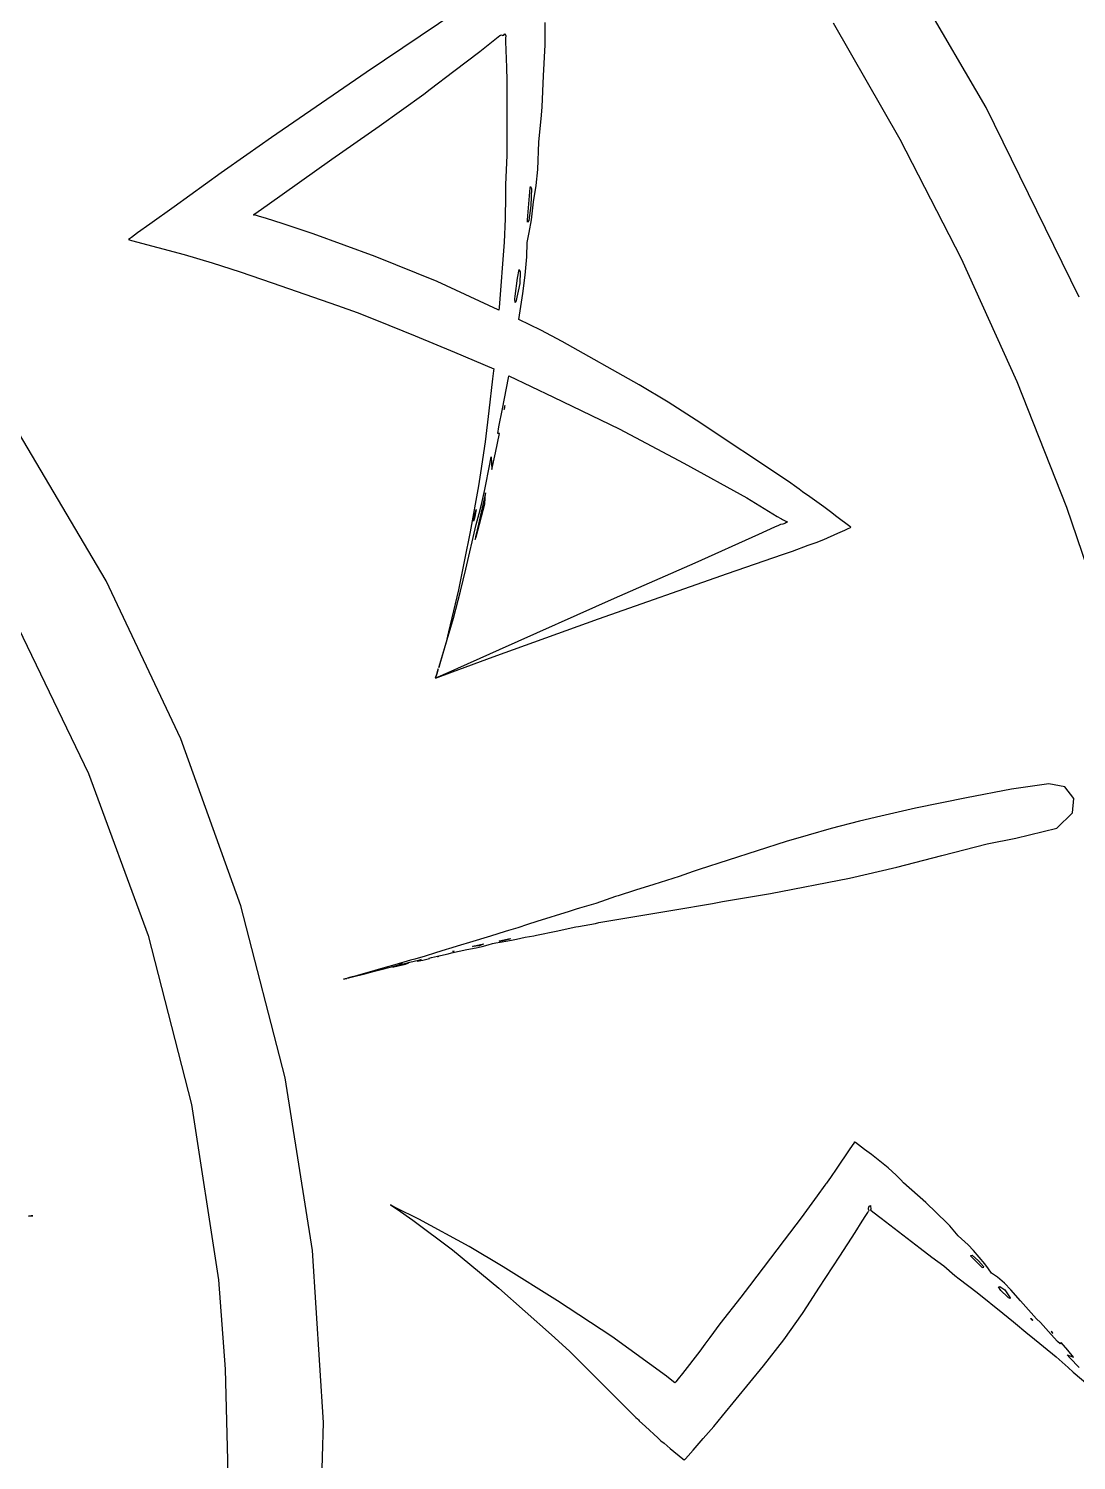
# Model space of a CAD drawing. Extents: x 0 to 792, y 0 to 189.
# Drawn here: x 447.43 to 481.95, y 94.32 to 141.48 of the extents above; entities that cross this region are included whole.
import ezdxf

# ---------------------------------------------------------------- set-up
doc = ezdxf.new("R2010")
doc.units = 0

msp = doc.modelspace()

# ---------------------------------------------------------------- linework, layer by layer
at = {"layer": 'Layer 1'}
for p, q in [((478.982433, 138.878072), (475.505401, 144.829378)), ((461.543017, 142.040049), (458.555047, 140.036629)), ((464.447202, 141.270955), (464.449158, 141.683329)), ((473.939309, 141.666723), (476.141784, 137.840709)), ((462.299093, 140.725195), (462.953114, 141.247523)), ((462.953114, 141.247523), (462.962839, 141.254296)), ((462.962839, 141.254296), (462.966226, 141.256272)), ((462.966226, 141.256272), (462.973172, 141.260062)), ((462.973172, 141.260062), (462.987348, 141.266327)), ((462.987348, 141.266327), (463.015271, 141.272344)), ((463.015271, 141.272344), (463.056873, 141.247946)), ((463.056873, 141.247946), (463.082321, 141.256766)), ((463.082321, 141.256766), (463.113233, 141.289489)), ((463.113233, 141.289489), (463.130129, 141.30787)), ((463.130129, 141.30787), (463.13598, 141.297897)), ((463.13598, 141.297897), (463.146921, 141.266006)), ((463.139112, 141.13256), (463.13868, 141.127943)), ((463.13868, 141.127943), (463.139691, 141.101154)), ((463.14111, 141.146736), (463.139112, 141.13256)), ((463.139691, 141.101154), (463.141666, 141.047498)), ((463.14509, 141.17443), (463.14111, 141.146736)), ((463.141666, 141.047498), (463.172307, 140.192501)), ((463.153229, 141.22702), (463.14509, 141.17443)), ((463.146921, 141.266006), (463.152382, 141.24853)), ((463.152382, 141.24853), (463.155103, 141.239384)), ((463.155103, 141.239384), (463.153229, 141.22702)), ((464.446872, 140.941009), (464.447202, 141.270955)), ((461.441872, 140.076262), (462.299093, 140.725195)), ((464.400178, 139.921409), (464.446872, 140.941009)), ((460.657535, 139.479173), (461.441872, 140.076262)), ((463.172307, 140.192501), (463.185741, 139.767517)), ((458.555047, 140.036629), (455.433487, 137.890769)), ((463.185741, 139.767517), (463.184959, 139.335362)), ((464.354845, 138.898849), (464.400178, 139.921409)), ((458.976558, 138.26753), (460.446568, 139.31523)), ((460.446568, 139.31523), (460.657535, 139.479173)), ((463.184959, 139.335362), (463.183991, 138.314692)), ((464.332301, 138.624371), (464.354845, 138.898849)), ((482.04392, 132.627448), (478.982433, 138.878072)), ((457.424533, 137.176086), (458.976558, 138.26753)), ((463.183991, 138.314692), (463.182673, 137.309432)), ((464.241487, 137.74094), (464.332301, 138.624371)), ((455.433487, 137.890769), (454.62, 137.321)), ((464.206458, 136.838394), (464.241487, 137.74094)), ((476.141784, 137.840709), (478.161955, 133.901809)), ((454.62, 137.321), (453.775947, 136.724735)), ((463.182673, 137.309432), (463.141376, 136.330139)), ((455.288753, 135.661766), (457.424533, 137.176086)), ((464.157992, 136.314418), (464.206458, 136.838394)), ((453.775947, 136.724735), (452.219777, 135.603745)), ((463.141376, 136.330139), (463.14012, 135.970436)), ((464.068395, 135.773873), (464.157992, 136.314418)), ((463.14012, 135.970436), (463.136967, 135.210807)), ((463.86286, 135.17379), (463.954066, 136.2313)), ((463.954066, 136.2313), (463.971992, 136.278366)), ((463.971992, 136.278366), (464.003088, 136.208468)), ((464.003088, 136.208468), (463.978379, 135.651362)), ((452.219777, 135.603745), (451.420584, 135.033115)), ((454.854949, 135.350613), (454.994909, 135.451417)), ((454.994909, 135.451417), (455.288753, 135.661766)), ((463.978379, 135.651362), (463.907824, 135.152854)), ((463.999716, 135.182638), (464.068395, 135.773873)), ((451.420584, 135.033115), (451.018595, 134.746027)), ((454.841679, 135.33767), (454.850211, 135.346738)), ((454.852251, 135.332725), (454.841679, 135.33767)), ((454.850211, 135.346738), (454.854949, 135.350613)), ((454.85627, 135.329339), (454.852251, 135.332725)), ((454.85798, 135.328842), (454.85627, 135.329339)), ((454.861607, 135.331811), (454.85798, 135.328842)), ((454.868304, 135.338158), (454.861607, 135.331811)), ((454.869086, 135.338898), (454.868304, 135.338158)), ((454.869478, 135.339394), (454.869086, 135.338898)), ((454.869684, 135.339558), (454.869478, 135.339394)), ((454.876093, 135.337828), (454.869684, 135.339558)), ((455.005294, 135.299163), (454.876093, 135.337828)), ((455.26384, 135.220613), (455.005294, 135.299163)), ((455.782685, 135.061203), (455.26384, 135.220613)), ((456.802095, 134.716006), (455.782685, 135.061203)), ((463.136967, 135.210807), (463.096415, 134.447055)), ((463.863, 135.174), (463.86286, 135.17379)), ((463.869086, 135.106288), (463.863, 135.174)), ((463.907824, 135.152854), (463.869086, 135.106288)), ((463.92541, 134.762353), (463.999716, 135.182638)), ((450.817004, 134.60195), (450.716033, 134.529828)), ((450.716033, 134.529828), (450.819704, 134.501555)), ((451.018595, 134.746027), (450.817004, 134.60195)), ((450.819704, 134.501555), (452.551334, 134.037503)), ((458.843665, 133.967587), (456.802095, 134.716006)), ((463.096415, 134.447055), (462.931233, 132.289825)), ((463.848485, 133.955988), (463.85477, 134.428944)), ((463.85477, 134.428944), (463.92541, 134.762353)), ((452.551334, 134.037503), (453.475651, 133.762943)), ((460.893375, 133.146304), (458.843665, 133.967587)), ((463.792272, 133.351319), (463.848485, 133.955988)), ((453.475651, 133.762943), (454.396174, 133.469675)), ((454.396174, 133.469675), (455.450304, 133.104531)), ((463.538025, 133.262184), (463.596163, 133.54037)), ((463.596163, 133.54037), (463.623055, 133.469978)), ((463.623055, 133.469978), (463.61609, 133.086371)), ((478.161955, 133.901809), (479.994037, 129.85581)), ((455.450304, 133.104531), (457.601334, 132.356112)), ((462.906115, 132.21119), (460.893375, 133.146304)), ((463.463078, 132.6693), (463.538025, 133.262184)), ((463.61609, 133.086371), (463.480231, 132.475437)), ((463.711167, 132.747307), (463.792272, 133.351319)), ((463.452929, 132.571957), (463.463, 132.669)), ((463.461585, 132.453424), (463.452929, 132.571957)), ((463.463, 132.669), (463.463078, 132.6693)), ((463.579039, 131.890662), (463.711167, 132.747307)), ((457.601334, 132.356112), (458.253131, 132.122768)), ((458.253131, 132.122768), (458.887391, 131.872113)), ((462.924062, 132.2027), (462.906115, 132.21119)), ((462.931233, 132.289825), (462.924062, 132.2027)), ((463.480231, 132.475437), (463.461585, 132.453424)), ((458.887391, 131.872113), (460.167311, 131.35745)), ((464.30477, 131.540357), (463.579039, 131.890662)), ((460.167311, 131.35745), (461.462001, 130.824818)), ((465.007672, 131.166805), (464.30477, 131.540357)), ((467.546402, 129.738875), (465.007672, 131.166805)), ((461.462001, 130.824818), (462.758031, 130.266882)), ((462.748244, 130.200695), (462.717004, 129.936854)), ((462.758031, 130.266882), (462.748244, 130.200695)), ((462.717004, 129.936854), (462.596995, 128.889564)), ((463.04219, 128.952763), (463.241413, 129.975903)), ((463.241413, 129.975903), (463.253653, 130.037145)), ((463.253653, 130.037145), (464.728193, 129.341973)), ((468.503089, 129.174758), (467.546402, 129.738875)), ((479.994037, 129.85581), (481.632246, 125.708496)), ((464.728193, 129.341973), (466.892713, 128.296903)), ((462.596995, 128.889564), (462.470636, 127.861394)), ((462.922119, 128.360379), (463.04219, 128.952763)), ((463.099652, 128.927204), (463.116362, 128.995123)), ((463.102, 128.976), (463.099652, 128.927204)), ((463.126192, 129.065927), (463.102, 128.976)), ((463.102, 128.976), (463.102, 128.976)), ((463.116362, 128.995123), (463.126192, 129.065927)), ((469.430558, 128.581299), (468.503089, 129.174758)), ((462.895517, 128.135936), (462.922119, 128.360379)), ((466.892713, 128.296903), (469.021053, 127.167513)), ((472.470208, 126.555619), (469.430558, 128.581299)), ((449.986209, 123.283438), (447.09608, 128.171863)), ((462.470636, 127.861394), (462.315182, 126.840724)), ((462.814677, 127.503157), (462.949195, 128.142528)), ((462.949195, 128.142528), (462.895517, 128.135936)), ((462.623802, 127.1264), (462.674782, 127.368645)), ((462.674782, 127.368645), (462.694069, 126.958576)), ((462.694069, 126.958576), (462.814677, 127.503157)), ((462.456444, 126.290608), (462.623802, 127.1264)), ((469.021053, 127.167513), (471.092393, 126.022053)), ((462.25648, 126.420439), (461.982603, 124.902989)), ((462.315182, 126.840724), (462.25648, 126.420439)), ((472.738974, 126.358786), (472.470208, 126.555619)), ((462.481666, 126.181609), (462.256583, 125.158879)), ((462.348426, 125.796553), (462.456444, 126.290608)), ((462.457, 125.821), (462.481666, 126.181609)), ((471.092393, 126.022053), (472.099633, 125.411364)), ((472.816763, 126.302325), (472.738974, 126.358786)), ((472.933911, 126.21916), (472.816763, 126.302325)), ((473.167523, 126.052649), (472.933911, 126.21916)), ((473.632091, 125.719734), (473.167523, 126.052649)), ((462.102587, 125.319782), (462.173424, 125.633246)), ((462.173424, 125.633246), (462.123, 125.353)), ((462.172923, 125.138223), (462.270493, 125.50856)), ((462.178899, 124.736286), (462.457, 125.821)), ((462.270493, 125.50856), (462.348426, 125.796553)), ((462.457, 125.821), (462.457, 125.821)), ((473.852456, 125.556449), (473.632091, 125.719734)), ((474.066454, 125.394815), (473.852456, 125.556449)), ((481.632246, 125.708496), (483.070795, 121.465652)), ((461.837, 123.676583), (462.172923, 125.138223)), ((462.12287, 125.353), (462.093519, 125.256316)), ((462.093519, 125.256316), (462.102587, 125.319782)), ((462.123, 125.353), (462.12287, 125.353)), ((462.256583, 125.158879), (462.156727, 124.740821)), ((472.007691, 125.054308), (471.481573, 124.818088)), ((472.139263, 125.113242), (472.007691, 125.054308)), ((472.099633, 125.411364), (472.217582, 125.338748)), ((472.204298, 125.142336), (472.139263, 125.113242)), ((472.220884, 125.145635), (472.204298, 125.142336)), ((472.217582, 125.338748), (472.23508, 125.327208)), ((472.285959, 125.157999), (472.220884, 125.145635)), ((472.23508, 125.327208), (472.272169, 125.302655)), ((472.272169, 125.302655), (472.378395, 125.250478)), ((472.346047, 125.171433), (472.285959, 125.157999)), ((472.384147, 125.197728), (472.346047, 125.171433)), ((472.378395, 125.250478), (472.409389, 125.236632)), ((472.419425, 125.223195), (472.384147, 125.197728)), ((472.409389, 125.236632), (472.425049, 125.229542)), ((472.425049, 125.229542), (472.419425, 125.223195)), ((474.492096, 125.071789), (474.066454, 125.394815)), ((474.319486, 124.959608), (474.435273, 125.011867)), ((474.435273, 125.011867), (474.493239, 125.037995)), ((474.518624, 125.051596), (474.492096, 125.071789)), ((474.493239, 125.037995), (474.507745, 125.044588)), ((474.507745, 125.044588), (474.514998, 125.047803)), ((474.514998, 125.047803), (474.518624, 125.051596)), ((461.982603, 124.902989), (461.796921, 123.980075)), ((462.156727, 124.740821), (462.142836, 124.643641)), ((462.142836, 124.643641), (462.178899, 124.736286)), ((471.481573, 124.818088), (469.377343, 123.874072)), ((473.116335, 124.457476), (473.378468, 124.552181)), ((473.378468, 124.552181), (473.629699, 124.649691)), ((473.629699, 124.649691), (474.088592, 124.855671)), ((474.088592, 124.855671), (474.319486, 124.959608)), ((471.667365, 123.95089), (472.275209, 124.158766)), ((472.275209, 124.158766), (472.596541, 124.269547)), ((472.596541, 124.269547), (473.116335, 124.457476)), ((461.796921, 123.980075), (461.588796, 122.990808)), ((461.657868, 122.947863), (461.837, 123.676583)), ((469.377343, 123.874072), (466.728573, 122.707012)), ((470.452835, 123.533653), (471.667365, 123.95089)), ((452.438524, 118.078872), (449.986209, 123.283438)), ((466.205945, 122.035743), (470.452835, 123.533653)), ((461.588796, 122.990808), (461.26161, 121.603268)), ((461.432107, 122.052892), (461.657868, 122.947863)), ((466.728573, 122.707012), (462.937533, 121.016392)), ((446.952029, 122.0276), (449.404363, 116.944433)), ((461.046151, 120.766242), (461.432107, 122.052892)), ((462.738135, 120.783213), (466.205945, 122.035743)), ((461.183429, 121.272086), (460.999601, 120.633866)), ((461.22765, 121.46974), (461.183429, 121.272086)), ((461.26161, 121.603268), (461.22765, 121.46974)), ((460.944418, 120.43786), (461.046151, 120.766242)), ((462.937533, 121.016392), (461.242223, 120.251407)), ((461.398255, 120.29196), (462.738135, 120.783213)), ((460.835277, 120.076985), (461.398255, 120.29196)), ((460.876124, 120.210361), (460.928011, 120.38329)), ((460.928011, 120.38329), (460.880699, 120.227918)), ((460.999601, 120.633866), (460.944418, 120.43786)), ((461.242223, 120.251407), (460.835277, 120.076985)), ((460.880699, 120.227918), (460.84, 120.092)), ((460.84, 120.092), (460.876124, 120.210361)), ((460.84, 120.092), (460.84, 120.092)), ((454.422254, 112.576457), (452.438524, 118.078872)), ((449.404363, 116.944433), (451.363018, 111.603278)), ((481.047656, 116.598562), (479.819426, 116.423243)), ((481.570613, 116.496931), (481.047656, 116.598562)), ((481.866402, 116.122565), (481.570613, 116.496931)), ((478.339296, 116.139045), (476.654446, 115.800607)), ((479.819426, 116.423243), (478.339296, 116.139045)), ((481.826357, 115.64713), (481.866402, 116.122565)), ((476.654446, 115.800607), (475.508776, 115.540963)), ((481.307656, 115.140708), (481.826357, 115.64713)), ((473.873401, 115.130237), (473.12, 114.912)), ((474.80639, 115.37067), (473.873401, 115.130237)), ((475.508776, 115.540963), (474.80639, 115.37067)), ((479.963636, 114.810102), (481.307656, 115.140708)), ((472.39579, 114.70363), (469.52064, 113.778492)), ((473.12, 114.912), (472.39579, 114.70363)), ((473.12, 114.912), (473.12, 114.912)), ((477.525566, 114.243429), (479.017106, 114.618959)), ((479.017106, 114.618959), (479.963636, 114.810102)), ((476.038746, 113.854962), (477.525566, 114.243429)), ((469.321501, 113.7081), (468.865255, 113.549678)), ((469.52064, 113.778492), (469.321501, 113.7081)), ((474.483526, 113.489075), (476.038746, 113.854962)), ((468.032906, 113.282456), (467.427681, 113.096189)), ((468.865255, 113.549678), (468.032906, 113.282456)), ((471.873866, 112.984634), (474.483526, 113.489075)), ((466.458423, 112.775063), (466.118831, 112.658347)), ((466.768918, 112.884935), (466.458423, 112.775063)), ((466.852662, 112.916092), (466.768918, 112.884935)), ((467.427681, 113.096189), (466.852662, 112.916092)), ((469.966848, 112.662929), (470.294226, 112.720048)), ((470.294226, 112.720048), (471.873866, 112.984634)), ((455.878908, 106.911661), (454.422254, 112.576457)), ((465.242075, 112.39903), (464.179505, 112.063064)), ((465.472001, 112.47247), (465.242075, 112.39903)), ((465.584181, 112.501821), (465.472001, 112.47247)), ((466.118831, 112.658347), (465.584181, 112.501821)), ((467.408228, 112.230361), (468.657028, 112.440134)), ((468.657028, 112.440134), (469.966848, 112.662929)), ((463.239982, 111.77301), (463.126546, 111.73559)), ((463.551674, 111.860959), (463.239982, 111.77301)), ((463.864415, 111.962342), (463.551674, 111.860959)), ((464.179505, 112.063064), (463.864415, 111.962342)), ((464.811612, 111.747844), (465.45803, 111.885413)), ((465.45803, 111.885413), (465.544701, 111.897447)), ((465.544701, 111.897447), (466.105727, 112.002044)), ((466.105727, 112.002044), (466.223368, 112.028172)), ((466.223368, 112.028172), (467.408228, 112.230361)), ((451.363018, 111.603278), (452.798534, 106.033596)), ((461.951309, 111.373579), (461.663443, 111.286621)), ((462.644957, 111.580549), (461.951309, 111.373579)), ((462.125438, 111.264848), (462.320022, 111.310676)), ((462.394088, 111.309019), (462.272733, 111.267815)), ((462.320022, 111.310676), (462.41339, 111.324936)), ((462.41339, 111.324936), (462.394, 111.309)), ((462.394, 111.309), (462.394088, 111.309019)), ((462.569464, 111.296075), (462.717746, 111.345862)), ((463.126546, 111.73559), (462.644957, 111.580549)), ((462.717746, 111.345862), (462.828814, 111.360286)), ((462.828814, 111.360286), (462.966959, 111.382212)), ((462.929769, 111.41444), (462.949985, 111.423671)), ((462.948232, 111.407271), (462.929769, 111.41444)), ((463.109702, 111.438344), (462.948232, 111.407271)), ((462.949985, 111.423671), (463.291366, 111.502389)), ((462.966959, 111.382212), (463.337954, 111.445678)), ((463.289037, 111.484586), (463.109702, 111.438344)), ((463.308079, 111.501234), (463.289, 111.485)), ((463.289, 111.485), (463.289037, 111.484586)), ((463.291366, 111.502389), (463.308079, 111.501234)), ((463.337954, 111.445678), (463.50843, 111.479141)), ((463.50843, 111.479141), (463.795701, 111.550261)), ((463.795701, 111.550261), (464.080872, 111.598067)), ((464.080872, 111.598067), (464.168572, 111.614153)), ((464.168572, 111.614153), (464.811612, 111.747844)), ((460.153558, 110.829986), (460.010943, 110.787371)), ((460.498569, 110.928648), (460.153558, 110.829986)), ((460.419372, 110.797662), (460.63852, 110.847034)), ((460.839521, 111.033163), (460.498569, 110.928648)), ((460.630773, 110.859565), (460.705223, 110.881818)), ((460.63852, 110.847034), (460.630773, 110.859565)), ((460.705223, 110.881818), (460.906165, 110.927318)), ((461.182449, 111.139657), (460.839521, 111.033163)), ((460.92, 110.915), (460.904258, 110.909395)), ((460.904258, 110.909395), (460.927603, 110.913764)), ((460.906165, 110.927318), (461.24994, 111.004963)), ((460.951053, 110.920193), (460.92, 110.915)), ((460.927603, 110.913764), (460.951053, 110.920193)), ((461.268439, 111.165867), (461.182449, 111.139657)), ((461.24994, 111.004963), (461.362451, 111.035705)), ((461.663443, 111.286621), (461.268439, 111.165867)), ((461.362451, 111.035705), (461.870397, 111.140717)), ((461.45071, 111.088121), (461.395217, 111.074354)), ((461.395217, 111.074354), (461.399196, 111.078477)), ((461.399196, 111.078477), (461.455511, 111.09216)), ((461.455511, 111.09216), (461.45, 111.088)), ((461.45, 111.088), (461.45071, 111.088121)), ((461.870397, 111.140717), (462.175369, 111.202524)), ((462.056982, 111.24045), (462.093601, 111.256605)), ((462.065864, 111.237648), (462.056982, 111.24045)), ((462.272733, 111.267815), (462.065864, 111.237648)), ((462.093601, 111.256605), (462.125438, 111.264848)), ((462.175369, 111.202524), (462.374118, 111.246209)), ((462.374118, 111.246209), (462.569464, 111.296075)), ((458.836426, 110.448185), (458.347109, 110.312512)), ((458.510698, 110.346226), (458.829787, 110.428321)), ((458.829787, 110.428321), (459.086767, 110.494426)), ((459.180861, 110.545692), (458.836426, 110.448185)), ((459.086767, 110.494426), (459.593765, 110.627296)), ((459.497971, 110.636286), (459.180861, 110.545692)), ((459.465213, 110.575065), (459.432509, 110.564515)), ((459.432509, 110.564515), (459.466158, 110.569542)), ((459.609807, 110.611251), (459.465213, 110.575065)), ((459.466158, 110.569542), (459.842224, 110.657821)), ((460.010943, 110.787371), (459.497971, 110.636286)), ((459.593765, 110.627296), (459.722368, 110.657212)), ((459.959, 110.702), (459.609807, 110.611251)), ((459.657, 110.668), (459.623018, 110.660992)), ((459.623018, 110.660992), (459.644263, 110.667918)), ((459.644263, 110.667918), (459.751663, 110.696025)), ((459.751663, 110.696025), (459.657, 110.668)), ((459.657, 110.668), (459.657, 110.668)), ((459.722368, 110.657212), (459.822275, 110.679547)), ((459.822275, 110.679547), (459.990237, 110.723317)), ((459.842224, 110.657821), (459.959, 110.702)), ((459.959, 110.702), (459.959, 110.702)), ((459.990237, 110.723317), (460.277962, 110.79453)), ((460.361438, 110.813983), (460.231051, 110.755956)), ((460.231051, 110.755956), (460.419372, 110.797662)), ((460.277962, 110.79453), (460.361438, 110.813983)), ((457.858127, 110.178858), (457.809, 110.166)), ((457.809, 110.166), (457.851861, 110.177125)), ((457.809, 110.166), (457.809, 110.166)), ((457.851861, 110.177125), (457.910589, 110.192458)), ((457.910589, 110.192458), (457.858127, 110.178858)), ((457.934424, 110.199264), (458.052003, 110.229104)), ((458.003701, 110.217976), (457.934424, 110.199264)), ((458.231454, 110.278394), (458.003701, 110.217976)), ((458.052003, 110.229104), (458.510698, 110.346226)), ((458.30026, 110.299247), (458.231454, 110.278394)), ((458.347109, 110.312512), (458.30026, 110.299247)), ((456.780602, 101.229381), (455.878908, 106.911661)), ((452.798534, 106.033596), (453.681448, 100.26485)), ((474.616164, 104.764052), (474.567041, 104.69086)), ((474.640667, 104.800568), (474.616164, 104.764052)), ((474.643771, 104.805101), (474.640667, 104.800568)), ((474.648179, 104.802629), (474.643771, 104.805101)), ((474.657352, 104.795621), (474.648179, 104.802629)), ((474.67573, 104.781527), (474.657352, 104.795621)), ((474.967291, 104.55799), (474.67573, 104.781527)), ((474.468046, 104.543822), (474.061835, 103.944755)), ((474.567041, 104.69086), (474.468046, 104.543822)), ((475.198493, 104.394047), (474.967291, 104.55799)), ((475.749235, 103.951012), (475.198493, 104.394047)), ((474.061835, 103.944755), (473.85198, 103.637226)), ((476.014953, 103.712554), (475.749235, 103.951012)), ((473.670768, 103.37767), (473.41589, 103.029425)), ((473.702853, 103.421109), (473.670768, 103.37767)), ((473.71907, 103.443199), (473.702853, 103.421109)), ((473.745777, 103.482103), (473.71907, 103.443199)), ((473.85198, 103.637226), (473.745777, 103.482103)), ((476.061381, 103.667799), (476.014953, 103.712554)), ((476.098513, 103.630213), (476.061381, 103.667799)), ((476.172345, 103.554546), (476.098513, 103.630213)), ((476.260438, 103.457614), (476.172345, 103.554546)), ((476.997461, 102.806528), (476.260438, 103.457614)), ((473.41589, 103.029425), (472.883712, 102.301035)), ((447.512499, 102.367009), (447.428425, 102.364785)), ((447.428425, 102.364785), (447.504174, 102.36594)), ((447.504174, 102.36594), (447.569, 102.368)), ((447.569, 102.368), (447.512499, 102.367009)), ((447.569, 102.368), (447.569, 102.368)), ((459.530236, 102.639403), (459.356502, 102.73342)), ((459.356502, 102.73342), (459.576289, 102.587392)), ((460.28356, 102.263215), (459.530236, 102.639403)), ((459.576289, 102.587392), (460.084935, 102.224062)), ((474.899067, 102.196882), (475.016471, 102.385387)), ((475.016471, 102.385387), (475.077979, 102.477705)), ((475.077979, 102.477705), (475.10788, 102.523038)), ((475.102769, 102.594988), (475.10718, 102.621695)), ((475.116925, 102.559298), (475.102769, 102.594988)), ((475.10718, 102.621695), (475.11497, 102.65351)), ((475.10788, 102.523038), (475.123148, 102.545616)), ((475.11497, 102.65351), (475.128155, 102.687718)), ((475.125025, 102.545783), (475.116925, 102.559298)), ((475.123148, 102.545616), (475.125025, 102.545783)), ((475.128155, 102.687718), (475.173965, 102.706756)), ((475.172975, 102.565233), (475.172749, 102.563009)), ((475.172749, 102.563009), (475.172873, 102.561855)), ((475.172873, 102.561855), (475.177075, 102.55831)), ((475.173737, 102.570262), (475.172975, 102.565233)), ((475.176869, 102.582626), (475.173737, 102.570262)), ((475.173965, 102.706756), (475.176869, 102.582626)), ((475.177075, 102.55831), (475.247066, 102.504569)), ((475.247066, 102.504569), (475.524693, 102.293467)), ((477.694036, 102.134103), (476.997461, 102.806528)), ((460.084935, 102.224062), (461.397305, 101.250376)), ((461.94956, 101.363793), (460.28356, 102.263215)), ((472.883712, 102.301035), (472.327879, 101.574209)), ((474.668875, 101.818549), (474.899067, 102.196882)), ((475.524693, 102.293467), (476.808543, 101.3042)), ((477.783501, 102.036677), (477.694036, 102.134103)), ((478.064428, 101.708295), (477.783501, 102.036677)), ((472.327879, 101.574209), (471.180369, 100.064919)), ((474.159693, 101.04672), (474.668875, 101.818549)), ((478.393036, 101.420146), (478.064428, 101.708295)), ((478.569755, 101.22966), (478.393036, 101.420146)), ((457.142479, 95.562055), (456.780602, 101.229381)), ((461.397305, 101.250376), (462.927365, 99.987206)), ((463.06992, 100.687329), (461.94956, 101.363793)), ((473.464953, 99.99201), (474.159693, 101.04672)), ((476.808543, 101.3042), (477.194905, 101.010271)), ((477.194905, 101.010271), (477.583065, 100.720466)), ((478.47143, 101.066881), (478.51798, 101.072244)), ((478.479242, 101.03869), (478.47143, 101.066881)), ((478.853101, 100.673382), (478.479242, 101.03869)), ((478.51798, 101.072244), (478.72532, 100.891817)), ((478.932879, 100.7905), (478.569755, 101.22966)), ((464.85249, 99.568899), (463.06992, 100.687329)), ((477.583065, 100.720466), (477.94421, 100.405354)), ((478.72532, 100.891817), (478.889223, 100.705782)), ((478.88504, 100.66143), (478.853101, 100.673382)), ((478.889223, 100.705782), (478.885, 100.661)), ((478.885, 100.661), (478.88504, 100.66143)), ((479.06348, 100.621116), (478.932879, 100.7905)), ((479.161072, 100.477036), (479.06348, 100.621116)), ((479.35815, 100.351337), (479.161072, 100.477036)), ((453.681448, 100.26485), (453.906473, 97.315034)), ((462.927365, 99.987206), (464.653225, 98.453276)), ((471.180369, 100.064919), (470.899558, 99.689885)), ((473.092186, 99.410418), (473.464953, 99.99201)), ((477.94421, 100.405354), (478.087361, 100.300839)), ((478.087361, 100.300839), (478.689826, 99.848903)), ((479.583459, 100.150138), (479.35815, 100.351337)), ((479.383339, 100.034172), (479.429951, 100.038705)), ((479.468237, 99.914654), (479.383339, 100.034172)), ((479.429951, 100.038705), (479.59169, 99.935096)), ((479.79659, 99.928168), (479.583459, 100.150138)), ((466.64684, 98.397059), (464.85249, 99.568899)), ((470.899558, 99.689885), (470.209206, 98.808266)), ((478.689826, 99.848903), (479.526276, 99.160984)), ((479.6811, 99.700761), (479.468237, 99.914654)), ((479.59169, 99.935096), (479.776489, 99.665484)), ((479.717676, 99.66738), (479.6811, 99.700761)), ((479.774942, 99.6443), (479.717676, 99.66738)), ((479.775, 99.6443), (479.774942, 99.6443)), ((479.776489, 99.665484), (479.775, 99.6443)), ((480.110703, 99.571843), (479.79659, 99.928168)), ((480.635275, 98.973532), (480.110703, 99.571843)), ((472.311785, 98.286469), (472.929767, 99.157457)), ((472.929767, 99.157457), (473.092186, 99.410418)), ((479.526276, 99.160984), (479.877614, 98.876205)), ((470.209206, 98.808266), (469.878826, 98.362759)), ((479.877614, 98.876205), (480.356607, 98.487405)), ((480.448292, 98.990505), (480.460555, 98.992319)), ((480.510731, 98.928193), (480.448292, 98.990505)), ((480.460555, 98.992319), (480.522804, 98.931571)), ((480.511, 98.9282), (480.510731, 98.928193)), ((480.522804, 98.931571), (480.511, 98.9282)), ((480.769175, 98.858052), (480.635275, 98.973532)), ((481.126592, 98.461341), (480.769175, 98.858052)), ((464.653225, 98.453276), (465.246334, 97.910919)), ((468.44643, 97.088719), (466.64684, 98.397059)), ((469.715894, 98.139883), (469.542892, 97.916928)), ((469.878826, 98.362759), (469.715894, 98.139883)), ((471.647189, 97.431556), (472.311785, 98.286469)), ((480.356607, 98.487405), (480.458814, 98.402344)), ((480.458814, 98.402344), (480.873116, 98.067863)), ((481.330737, 98.227173), (481.126592, 98.461341)), ((481.153673, 98.534051), (481.126658, 98.558119)), ((481.126658, 98.558119), (481.153551, 98.517479)), ((481.153551, 98.517479), (481.175, 98.5047)), ((481.175, 98.5047), (481.153673, 98.534051)), ((481.175, 98.5047), (481.175, 98.5047)), ((481.42091, 98.154555), (481.330737, 98.227173)), ((481.451655, 98.201866), (481.42091, 98.154555)), ((481.673851, 97.944536), (481.451655, 98.201866)), ((465.246334, 97.910919), (465.808681, 97.357352)), ((469.542892, 97.916928), (468.971872, 97.180458)), ((480.873116, 98.067863), (481.283921, 97.731404)), ((481.283921, 97.731404), (481.682221, 97.370877)), ((481.651, 97.7951), (481.862463, 97.719846)), ((481.736559, 97.697465), (481.651, 97.7951)), ((481.651, 97.7951), (481.651, 97.7951)), ((481.862463, 97.719846), (481.673851, 97.944536)), ((482.043077, 97.370731), (481.736559, 97.697465)), ((453.906473, 97.315034), (453.9823, 94.3265)), ((465.808681, 97.357352), (466.504782, 96.666219)), ((468.971872, 97.180458), (468.829669, 96.997722)), ((470.297039, 95.778356), (471.647189, 97.431556)), ((481.682221, 97.370877), (481.852429, 97.226549)), ((481.852429, 97.226549), (482.461715, 96.700267)), ((468.627315, 96.944887), (468.44643, 97.088719)), ((468.717694, 96.872601), (468.627315, 96.944887)), ((468.72707, 96.8651), (468.717694, 96.872601)), ((468.758927, 96.906395), (468.72707, 96.8651)), ((468.829669, 96.997722), (468.758927, 96.906395)), ((466.504782, 96.666219), (467.441892, 95.730371)), ((470.002617, 95.429863), (470.297039, 95.778356)), ((456.97968, 89.94212), (457.142479, 95.562055)), ((467.441892, 95.730371), (467.490071, 95.682648)), ((467.490071, 95.682648), (467.514223, 95.658746)), ((467.514223, 95.658746), (467.527205, 95.646046)), ((467.527205, 95.646046), (467.552388, 95.622721)), ((467.552388, 95.622721), (467.754431, 95.435286)), ((467.754431, 95.435286), (468.161632, 95.056047)), ((469.661439, 95.033646), (470.002617, 95.429863)), ((468.161632, 95.056047), (468.263943, 94.962823)), ((468.263943, 94.962823), (468.36648, 94.879491)), ((468.36648, 94.879491), (468.572067, 94.711851)), ((469.326094, 94.651359), (469.661439, 95.033646)), ((453.9823, 94.3265), (453.906473, 91.337984)), ((468.572067, 94.711851), (468.98504, 94.371773)), ((468.98504, 94.371773), (469.034844, 94.330394)), ((469.034844, 94.330394), (469.040799, 94.327758)), ((469.040799, 94.327758), (469.045972, 94.333608)), ((469.045972, 94.333608), (469.056315, 94.345397)), ((469.056315, 94.345397), (469.077005, 94.368804)), ((469.077005, 94.368804), (469.1598, 94.462688)), ((469.1598, 94.462688), (469.326094, 94.651359))]:
    msp.add_line(p, q, dxfattribs=at)

doc.saveas('drawing.dxf')
